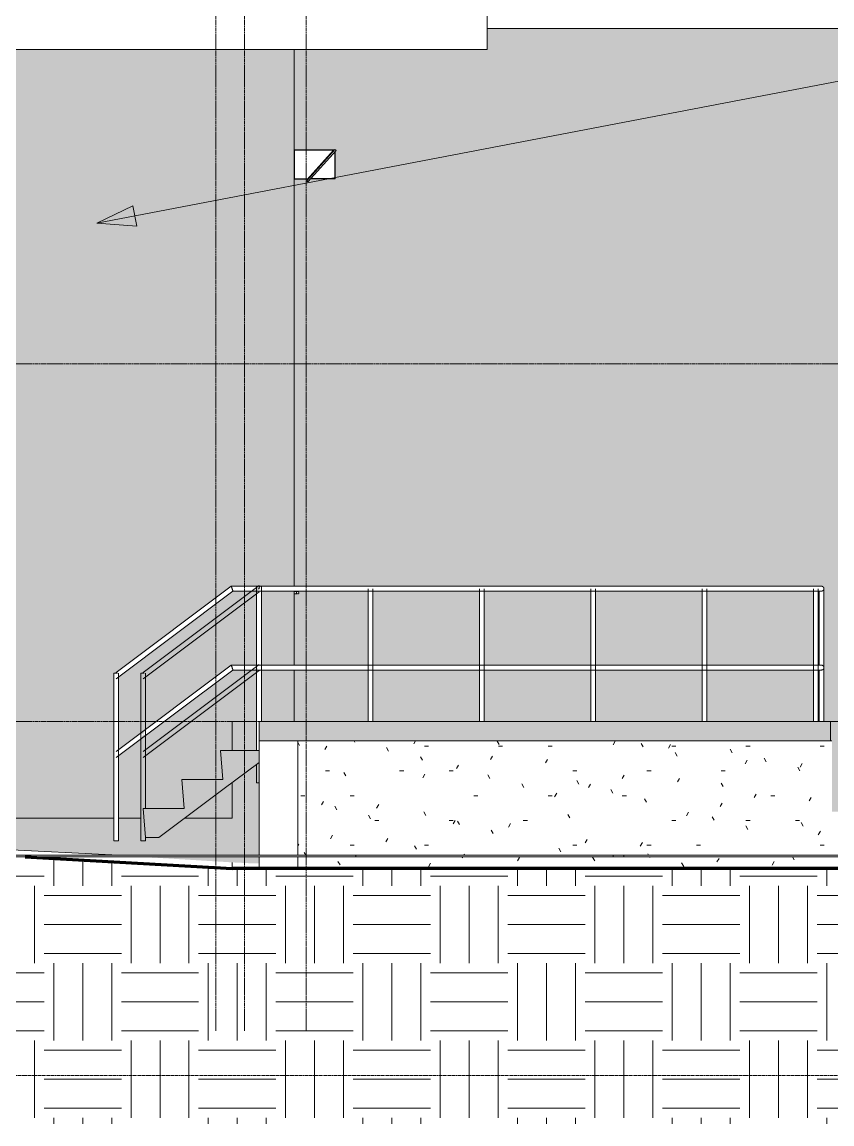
# Model space of a CAD drawing. Header units: inches. Extents: x -4221 to 4009, y -195 to 396.
# Drawn here: x 2724.7 to 2976.2, y -124.9 to 217.1 of the extents above; entities that cross this region are included whole.
import ezdxf

# ---------------------------------------------------------------- set-up
doc = ezdxf.new("R2010")
doc.units = ezdxf.units.IN
doc.header["$MEASUREMENT"] = 0
doc.linetypes.add('Aligning Line 1_8_', pattern=[0.25, 0.125, -0.125])
doc.linetypes.add('Grid Line 1_2_', pattern=[0.875, 0.5, -0.125, 0.125, -0.125])
for name, color, linetype, lineweight in [('A-DOOR', 31, 'Continuous', 13), ('A-FLOR-HRAL', 11, 'Continuous', 9), ('A-FLOR-LEVL', 51, 'Continuous', 9), ('A-ROOF', 132, 'Continuous', 13), ('A-WALL', 113, 'Continuous', 13), ('A-WALL-PATT', 111, 'Continuous', 20), ('C-BLDG-PADS', 91, 'Continuous', 9), ('C-PRKG', 3, 'Continuous', 9), ('C-TOPO', 7, 'Continuous', 9), ('E-LITE-EQPM', 33, 'Continuous', 9), ('G-ANNO-SYMB', 111, 'Aligning Line 1_8_', 9), ('G-ANNO-TEXT', 231, 'Continuous', 9), ('S-FNDN', 32, 'Continuous', 13), ('S-GRID', 1, 'Continuous', 9), ('S-STRS', 31, 'Continuous', 13)]:
    doc.layers.add(name, color=color, linetype=linetype, lineweight=lineweight)
pattern_1 = [(0, (1267.532, 0), (30.72, 7.68), [1.267, -21.773, 1.267, -21.773, -122.88]), (0, (1267.532, 0), (30.72, 7.68), [-46.08, 1.267, -44.813, 1.267, -21.773, -53.76]), (0, (1267.532, 0), (30.72, 7.68), [-115.2, 1.267, -14.093, 1.267, -37.133]), (120, (1279.052, 3.84), (-22.011075, 22.7643), [1.267, -21.773, 1.267, -21.773, -122.88]), (120, (1279.052, 3.84), (-22.011075, 22.7643), [-46.08, 1.267, -44.813, 1.267, -21.773, -53.76]), (120, (1279.052, 3.84), (-22.011075, 22.7643), [-115.2, 1.267, -14.093, 1.267, -37.133]), (240, (1282.892, 19.2), (-8.708925, -30.4443), [1.267, -21.773, 1.267, -21.773, -122.88]), (240, (1282.892, 19.2), (-8.708925, -30.4443), [-46.08, 1.267, -44.813, 1.267, -21.773, -53.76]), (240, (1282.892, 19.2), (-8.708925, -30.4443), [-115.2, 1.267, -14.093, 1.267, -37.133])]
pattern_2 = [(0, (1267.532, 0), (24, 24), [24, -24]), (0, (1267.532, 9), (24, 24), [24, -24]), (0, (1267.532, 18), (24, 24), [24, -24]), (90, (1270.532, 21), (-24, 24), [24, -24]), (90, (1279.532, 21), (-24, 24), [24, -24]), (90, (1288.532, 21), (-24, 24), [24, -24])]

# ---------------------------------------------------------------- blocks, each defined once
blk = doc.blocks.new('Railing - Lapeyre - 1 1_2_ Post-1355937-BUILDING ELEVATION - NORTH')
at = {"layer": 'A-FLOR-HRAL'}
for p, q in [((3209.95, 0), (3209.95, 41.25)), ((3208.45, 40.5), (3208.45, 17.5)), ((3208.45, 16), (3208.45, 0))]:
    blk.add_line(p, q, dxfattribs=at)
blk = doc.blocks.new('Railing - Lapeyre - 1 1_2_ Post-V22-BUILDING ELEVATION - NORTH')
at = {"layer": 'A-FLOR-HRAL'}
for p, q in [((3172.13, 41.25), (3172.13, 0)), ((3173.63, 0), (3173.63, 41.25))]:
    blk.add_line(p, q, dxfattribs=at)
blk = doc.blocks.new('Railing - Lapeyre - 1 1_2_ Post-V23-BUILDING ELEVATION - NORTH')
at = {"layer": 'A-FLOR-HRAL'}
for p, q in [((3033.83, 41.25), (3033.83, -9)), ((3034.2, 41.25), (3034.58, 41.25)), ((3035.33, 0), (3035.33, 41.25))]:
    blk.add_line(p, q, dxfattribs=at)
blk = doc.blocks.new('Railing - Railing-1339868-BUILDING ELEVATION - NORTH')
at = {"layer": 'A-FLOR-HRAL'}
for p, q in [((3209.2, 42), (3034.58, 42)), ((3034.58, 41.25), (3034.58, 41.62)), ((3034.58, 40.5), (3209.2, 40.5)), ((3209.2, 17.5), (3034.58, 17.5)), ((3034.58, 16), (3209.2, 16))]:
    blk.add_line(p, q, dxfattribs=at)
for points, knots in [([(3209.95, 41.25), (3209.95, 41.32), (3209.94, 41.41), (3209.9, 41.54), (3209.85, 41.63), (3209.81, 41.69), (3209.77, 41.74), (3209.72, 41.79), (3209.66, 41.85), (3209.59, 41.89), (3209.54, 41.92), (3209.49, 41.94), (3209.44, 41.96), (3209.4, 41.97), (3209.35, 41.99), (3209.3, 41.99), (3209.25, 42), (3209.22, 42), (3209.2, 42)], [0, 0, 0, 0, 0.0833333, 0.125, 0.1666667, 0.2083333, 0.2291667, 0.25, 0.2916667, 0.3333333, 0.3541667, 0.375, 0.3958333, 0.4166667, 0.4375, 0.4583333, 0.4791667, 0.5, 0.5, 0.5, 0.5]), ([(3209.2, 40.5), (3209.22, 40.5), (3209.25, 40.5), (3209.3, 40.51), (3209.35, 40.51), (3209.4, 40.53), (3209.44, 40.54), (3209.49, 40.56), (3209.54, 40.58), (3209.58, 40.6), (3209.62, 40.63), (3209.67, 40.66), (3209.72, 40.71), (3209.77, 40.76), (3209.81, 40.81), (3209.85, 40.87), (3209.9, 40.96), (3209.94, 41.09), (3209.95, 41.18), (3209.95, 41.25)], [0.5, 0.5, 0.5, 0.5, 0.5208333, 0.5416667, 0.5625, 0.5833333, 0.6041667, 0.625, 0.6458333, 0.6666667, 0.6875, 0.7083333, 0.75, 0.7708333, 0.7916667, 0.8333333, 0.875, 0.9166667, 1, 1, 1, 1]), ([(3209.95, 16.75), (3209.95, 16.82), (3209.94, 16.91), (3209.9, 17.04), (3209.85, 17.13), (3209.81, 17.19), (3209.77, 17.24), (3209.72, 17.29), (3209.66, 17.35), (3209.59, 17.39), (3209.54, 17.42), (3209.49, 17.44), (3209.44, 17.46), (3209.4, 17.47), (3209.35, 17.49), (3209.3, 17.49), (3209.25, 17.5), (3209.22, 17.5), (3209.2, 17.5)], [0, 0, 0, 0, 0.0833333, 0.125, 0.1666667, 0.2083333, 0.2291667, 0.25, 0.2916667, 0.3333333, 0.3541667, 0.375, 0.3958333, 0.4166667, 0.4375, 0.4583333, 0.4791667, 0.5, 0.5, 0.5, 0.5]), ([(3209.2, 16), (3209.22, 16), (3209.25, 16), (3209.3, 16.01), (3209.35, 16.01), (3209.4, 16.03), (3209.44, 16.04), (3209.49, 16.06), (3209.54, 16.08), (3209.58, 16.1), (3209.62, 16.13), (3209.67, 16.16), (3209.72, 16.21), (3209.77, 16.26), (3209.81, 16.31), (3209.85, 16.37), (3209.9, 16.46), (3209.94, 16.59), (3209.95, 16.68), (3209.95, 16.75)], [0.5, 0.5, 0.5, 0.5, 0.5208333, 0.5416667, 0.5625, 0.5833333, 0.6041667, 0.625, 0.6458333, 0.6666667, 0.6875, 0.7083333, 0.75, 0.7708333, 0.7916667, 0.8333333, 0.875, 0.9166667, 1, 1, 1, 1])]:
    blk.add_open_spline(points, degree=3, knots=knots, dxfattribs=at)
for name, p in [('Railing - Lapeyre - 1 1_2_ Post-V23-BUILDING ELEVATION - NORTH', (0, 0)), ('Railing - Lapeyre - 1 1_2_ Post-V22-BUILDING ELEVATION - NORTH', (-103.73, 0)), ('Railing - Lapeyre - 1 1_2_ Post-V22-BUILDING ELEVATION - NORTH', (-69.15, 0)), ('Railing - Lapeyre - 1 1_2_ Post-V22-BUILDING ELEVATION - NORTH', (-34.58, 0)), ('Railing - Lapeyre - 1 1_2_ Post-V22-BUILDING ELEVATION - NORTH', (0, 0)), ('Railing - Lapeyre - 1 1_2_ Post-V22-BUILDING ELEVATION - NORTH', (34.58, 0)), ('Railing - Lapeyre - 1 1_2_ Post-1355937-BUILDING ELEVATION - NORTH', (0, 0))]:
    blk.add_blockref(name, p)
blk = doc.blocks.new('Railing - Lapeyre - 1 1_2_ Post-1355956-BUILDING ELEVATION - NORTH')
at = {"layer": 'A-FLOR-HRAL'}
for p, q in [((3033.83, 42), (3033.83, -9)), ((3033.83, 42), (3034.58, 42)), ((3034.58, 42), (3035.3, 42)), ((3035.33, 41.29), (3035.33, 42)), ((3035.33, 16.79), (3035.33, 41.21)), ((3035.33, 0), (3035.33, 16.71))]:
    blk.add_line(p, q, dxfattribs=at)
blk = doc.blocks.new('Railing - Lapeyre - 1 1_2_ Post-V24-BUILDING ELEVATION - NORTH')
at = {"layer": 'A-FLOR-HRAL'}
for p, q in [((2989.46, 15), (2989.46, -37)), ((2989.46, 15), (2990.21, 15)), ((2990.21, 15), (2990.58, 15)), ((2990.96, -37), (2990.96, 15)), ((2990.21, -37), (2989.46, -37)), ((2990.96, -37), (2990.21, -37))]:
    blk.add_line(p, q, dxfattribs=at)
blk = doc.blocks.new('Railing - Railing-1340472-BUILDING ELEVATION - NORTH')
at = {"layer": 'A-FLOR-HRAL'}
for p, q in [((3025.96, 42), (2990.21, 15.19)), ((3034.58, 42), (3025.96, 42)), ((2990.21, 13.31), (3026.46, 40.5)), ((3026.46, 40.5), (3034.58, 40.5)), ((3025.96, 17.5), (2990.21, -9.31)), ((3034.58, 17.5), (3025.96, 17.5)), ((2990.21, -11.19), (3026.46, 16)), ((3026.46, 16), (3034.58, 16))]:
    blk.add_line(p, q, dxfattribs=at)
at = {"layer": 'A-FLOR-HRAL', "flags": 128}
blk.add_lwpolyline([(2990.21, 15.01), (2990.21, 15.06), (2990.21, 15.16), (2990.21, 15.19)], dxfattribs=at)
at = {"layer": 'A-FLOR-HRAL'}
for points in [[(3026.21, 41.25), (3026.19, 41.32), (3026.14, 41.45), (3026.08, 41.63), (3026.03, 41.79), (3025.99, 41.91), (3025.96, 41.98), (3025.96, 42), (3025.96, 42)], [(3026.21, 16.75), (3026.19, 16.82), (3026.14, 16.95), (3026.08, 17.13), (3026.03, 17.29), (3025.99, 17.41), (3025.96, 17.48), (3025.96, 17.5), (3025.96, 17.5)]]:
    blk.add_open_spline(points, degree=3, dxfattribs=at)
for points in [[(3026.46, 40.5), (3026.46, 40.5), (3026.44, 40.55), (3026.39, 40.71), (3026.33, 40.87), (3026.27, 41.05), (3026.23, 41.18), (3026.21, 41.25)], [(3026.46, 16), (3026.46, 16), (3026.44, 16.05), (3026.39, 16.21), (3026.33, 16.37), (3026.27, 16.55), (3026.23, 16.68), (3026.21, 16.75)]]:
    blk.add_open_spline(points, degree=3, knots=[0.5, 0.5, 0.5, 0.5, 0.6666667, 0.75, 0.8333333, 0.9166667, 1, 1, 1, 1], dxfattribs=at)
for name in ['Railing - Lapeyre - 1 1_2_ Post-1355956-BUILDING ELEVATION - NORTH', 'Railing - Lapeyre - 1 1_2_ Post-V24-BUILDING ELEVATION - NORTH']:
    blk.add_blockref(name, (0, 0))
blk = doc.blocks.new('Door-Passage-Single-Flush - 36_ x 80_-V30-BUILDING ELEVATION - NORTH')
at = {"layer": 'A-DOOR', "lineweight": 9}
for p, q in [((3045.95, 40.39), (3045.45, 40.39)), ((3045.45, 39.61), (3045.95, 39.61))]:
    blk.add_line(p, q, dxfattribs=at)
at = {"layer": 'A-DOOR', "lineweight": 9, "flags": 128}
for points in [[(3045.95, 40.39), (3045.97, 40.39), (3046, 40.39), (3046.02, 40.39), (3046.04, 40.39), (3046.07, 40.39), (3046.09, 40.39), (3046.11, 40.39), (3046.14, 40.39), (3046.16, 40.39), (3046.18, 40.39), (3046.2, 40.39), (3046.22, 40.39), (3046.24, 40.39), (3046.26, 40.39), (3046.28, 40.39), (3046.3, 40.39), (3046.32, 40.39), (3046.34, 40.39), (3046.36, 40.39), (3046.37, 40.39), (3046.39, 40.39), (3046.4, 40.39), (3046.42, 40.39), (3046.43, 40.39)], [(3046.45, 39.61), (3046.44, 39.61), (3046.42, 39.61), (3046.41, 39.61), (3046.39, 39.61), (3046.38, 39.61), (3046.36, 39.61), (3046.34, 39.61), (3046.33, 39.61), (3046.31, 39.61), (3046.29, 39.61), (3046.27, 39.61), (3046.25, 39.61), (3046.23, 39.61), (3046.21, 39.61), (3046.19, 39.61), (3046.16, 39.61), (3046.14, 39.61), (3046.12, 39.61), (3046.1, 39.61), (3046.07, 39.61), (3046.05, 39.61), (3046.03, 39.61), (3046, 39.61), (3045.98, 39.61), (3045.96, 39.61), (3045.95, 39.61)], [(3046.59, 40.39), (3046.6, 40.39), (3046.62, 40.39), (3046.63, 40.38), (3046.65, 40.38), (3046.66, 40.37), (3046.68, 40.37), (3046.69, 40.36)], [(3046.78, 39.69), (3046.77, 39.68), (3046.75, 39.67), (3046.74, 39.66), (3046.73, 39.65), (3046.71, 39.65), (3046.7, 39.64), (3046.68, 39.63)], [(3046.85, 40.24), (3046.86, 40.23), (3046.87, 40.21), (3046.88, 40.2), (3046.89, 40.19), (3046.89, 40.17), (3046.9, 40.16), (3046.91, 40.14)], [(3046.9, 39.85), (3046.9, 39.83), (3046.89, 39.82), (3046.88, 39.8), (3046.87, 39.79), (3046.86, 39.78), (3046.86, 39.76), (3046.85, 39.75)], [(3046.92, 40.1), (3046.92, 40.08), (3046.93, 40.07), (3046.93, 40.05), (3046.93, 40.04), (3046.93, 40.02), (3046.93, 40), (3046.93, 40)], [(3046.93, 40), (3046.93, 39.98), (3046.93, 39.97), (3046.93, 39.95), (3046.93, 39.94), (3046.93, 39.92), (3046.92, 39.91)]]:
    blk.add_lwpolyline(points, dxfattribs=at)
at = {"layer": 'A-DOOR', "lineweight": 9}
for start, end in [(0, 180), (180, 0)]:
    blk.add_arc((3046.54, 40), 0.394, start, end, dxfattribs=at)
blk = doc.blocks.new('Railing - Lapeyre - 1 1_2_ Post-1355958-BUILDING ELEVATION - NORTH')
at = {"layer": 'A-FLOR-HRAL'}
h = blk.add_hatch(color=7, dxfattribs=at)
h.paths.add_polyline_path([(3034.38, -19), (3034.58, -18.98), (3034.56, -12.7), (3033.83, -13.25), (3033.85, -19), (3034.2, -19)], flags=0)
h.paths.add_polyline_path([(3034.58, 41.25), (3034.58, 42), (3033.85, 41.97), (3034.46, 41.37)], flags=0)
blk.add_hatch(color=7, dxfattribs=at).paths.add_polyline_path([(3034.58, 41.65), (3034.77, 41.69), (3035.23, 41.95), (3035.23, 42), (3034.58, 42), (3034.58, 41.78)], flags=0)
for p, q in [((3033.83, 42), (3033.83, -9)), ((3033.83, 42), (3034.58, 42)), ((3034.58, 42), (3035.3, 42)), ((3035.33, 41.29), (3035.33, 42)), ((3035.33, 16.79), (3035.33, 41.21)), ((3035.33, 0), (3035.33, 16.71)), ((3033.83, -13.25), (3033.83, -19)), ((3034.58, -19), (3033.83, -19))]:
    blk.add_line(p, q, dxfattribs=at)
blk = doc.blocks.new('Railing - Lapeyre - 1 1_2_ Post-V31-BUILDING ELEVATION - NORTH')
at = {"layer": 'A-FLOR-HRAL'}
h = blk.add_hatch(color=7, dxfattribs=at)
h.paths.add_polyline_path([(2997.83, -37), (2998.58, -37), (2998.58, -3.97), (2997.83, -5.47), (2997.83, -12.14)], flags=0)
h.paths.add_polyline_path([(2998.58, -3.97), (2998.58, 15), (2997.83, 15), (2997.85, -3.61), (2998.45, -3.91)], flags=0)
h = blk.add_hatch(color=7, dxfattribs=at)
h.paths.add_polyline_path([(2998.58, -37), (2999.33, -37), (2999.3, -35.67), (2998.58, -27), (2998.58, -36)], flags=0)
h.paths.add_polyline_path([(2999.2, -27), (2999.33, -27), (2999.3, -10.61), (2998.58, -10.25), (2998.58, -27), (2999.11, -27)], flags=0)
h.paths.add_polyline_path([(2998.58, -10.25), (2999.33, -8.75), (2999.3, -4.33), (2998.58, -3.97), (2998.58, -8.61)], flags=0)
h.paths.add_polyline_path([(2998.58, 14.25), (2998.58, 14.26), (2998.95, 15), (2998.58, 15)], flags=0)
h.paths.add_polyline_path([(2998.58, -3.97), (2999.33, -2.47), (2999.3, 13.89), (2998.58, 14.25), (2998.58, -1.56)], flags=0)
for p, q in [((2997.83, 15), (2997.83, -37)), ((2997.83, 15), (2998.58, 15)), ((2998.58, 15), (2998.95, 15)), ((2999.33, -27), (2999.33, 15)), ((2998.58, -37), (2997.83, -37)), ((2999.33, -37), (2998.58, -37)), ((2999.33, -37), (2999.33, -36))]:
    blk.add_line(p, q, dxfattribs=at)
blk = doc.blocks.new('Railing - Railing-1379388-BUILDING ELEVATION - NORTH')
at = {"layer": 'A-FLOR-HRAL'}
h = blk.add_hatch(color=7, dxfattribs=at)
h.paths.add_polyline_path([(2998.58, 14.25), (3034.18, 40.95), (3034.15, 41.11), (3032.25, 40.44), (2998.58, 15.16), (2998.58, 15), (2998.95, 15), (2998.77, 14.64)], flags=0)
h.paths.add_polyline_path([(3034.58, 42), (3034.58, 42.19), (3034.38, 42), (3034.5, 42)], flags=0)
for points in [[(2999.33, 13.88), (3033.84, 39.79), (3033.93, 40.07), (3034.05, 40.39), (3034.17, 40.88), (3034.18, 40.95), (2998.58, 14.25), (2999.3, 13.89)], [(2998.58, -10.25), (3034.18, 16.45), (3034.15, 16.61), (3032.25, 15.94), (2999.3, -8.8), (2998.77, -9.86)], [(2999.33, -10.62), (3033.84, 15.29), (3033.93, 15.57), (3034.05, 15.89), (3034.17, 16.38), (3034.18, 16.45), (2998.58, -10.25), (2999.3, -10.61)]]:
    blk.add_hatch(color=7, dxfattribs=at).paths.add_polyline_path(points, flags=0)
for p, q in [((3034.58, 42.19), (2998.58, 15.19)), ((2998.58, 13.31), (3034.58, 40.31)), ((3034.58, 17.69), (2998.58, -9.31)), ((2998.58, -11.19), (3034.58, 15.81))]:
    blk.add_line(p, q, dxfattribs=at)
at = {"layer": 'A-FLOR-HRAL', "flags": 128}
for points in [[(3034.58, 42.19), (3034.58, 42.16), (3034.58, 42.06), (3034.58, 42.01)], [(2998.58, 15.01), (2998.58, 15.06), (2998.58, 15.16), (2998.58, 15.19)]]:
    blk.add_lwpolyline(points, dxfattribs=at)
for name in ['Railing - Lapeyre - 1 1_2_ Post-1355958-BUILDING ELEVATION - NORTH', 'Railing - Lapeyre - 1 1_2_ Post-V31-BUILDING ELEVATION - NORTH']:
    blk.add_blockref(name, (0, 0))
blk = doc.blocks.new('321723 - Pavement Markings - Parking - Angled - _8X18_ 70º-1523153-BUILDING ELEVATION - NORTH')
at = {"layer": 'C-PRKG'}
for p, q in [((2881.54, -41.52), (3064.64, -41.52)), ((3064.64, -42), (2881.54, -42)), ((3064.64, -41.52), (3147.82, -41.52)), ((3064.64, -41.52), (3064.64, -42)), ((3147.82, -42), (3064.64, -42)), ((3144.5, -41.52), (3227.68, -41.52)), ((3144.5, -41.52), (3144.5, -42)), ((3227.68, -42), (3144.5, -42)), ((3147.82, -42), (3147.82, -41.52))]:
    blk.add_line(p, q, dxfattribs=at)
blk = doc.blocks.new('Pathway_Cooper_Streetworks_WKP_Pak_Glass - Pathway_Cooper_Streetworks_WKP_Pak_Glass-V39-BUILDING ELEVATION - NORTH')
at = {"layer": 'E-LITE-EQPM'}
for p, q in [((3057.81, 177.46), (3045.45, 177.46)), ((3045.55, 177.36), (3045.55, 168.44)), ((3057.72, 177.36), (3045.55, 177.36)), ((3045.55, 168.44), (3045.55, 177.36)), ((3045.55, 177.36), (3057.72, 177.36)), ((3058.13, 177.56), (3049.39, 167.85)), ((3057.72, 177.36), (3049.55, 168.29)), ((3049.75, 167.52), (3058.5, 177.24)), ((3057.72, 177.36), (3057.81, 177.46)), ((3057.84, 177.24), (3057.72, 177.36)), ((3058.1, 176.8), (3058.1, 168.54)), ((3058.5, 177.24), (3058.13, 177.56)), ((3058.2, 176.83), (3058.15, 176.85)), ((3058.2, 176.83), (3058.15, 176.85)), ((3058.2, 168.44), (3058.2, 176.83)), ((3058.2, 168.44), (3058.2, 176.83)), ((3045.45, 168.34), (3049.59, 168.34)), ((3045.55, 168.44), (3049.68, 168.44)), ((3049.68, 168.44), (3045.55, 168.44)), ((3049.39, 167.85), (3049.75, 167.52)), ((3049.55, 168.29), (3049.68, 168.17)), ((3050.57, 168.44), (3058.2, 168.44)), ((3050.57, 168.44), (3058.2, 168.44)), ((3058.1, 168.54), (3050.66, 168.54))]:
    blk.add_line(p, q, dxfattribs=at)

msp = doc.modelspace()

# ---------------------------------------------------------------- hatches: boundary and pattern name
at = {"layer": 'A-WALL-PATT', "lineweight": 9}
h = msp.add_hatch(dxfattribs=at)
h.set_pattern_fill('FP_26', color=256, style=0, pattern_type=2)
h.set_pattern_definition([(90, (3347.119, 0), (-16, 1e-15), [16, 0, 0, 0]), (90, (3341.119, 0), (-16, 1e-15), [16, 0, 0, 0]), (90, (3342.119, 0), (-16, 1e-15), [2.143, -13.857]), (90, (3336.119, 0), (-16, 1e-15), [16, 0, 0, 0]), (90, (3342.119, 3.214), (-16, 1e-15), [2.143, -13.857]), (90, (3342.119, 6.429), (-16, 1e-15), [2.143, -13.857]), (90, (3342.119, 9.643), (-16, 1e-15), [2.143, -13.857]), (90, (3342.119, 12.857), (-16, 1e-15), [2.143, -13.857]), (90, (3346.119, 0), (-16, 1e-15), [2.143, -13.857]), (90, (3346.119, 3.214), (-16, 1e-15), [2.143, -13.857]), (90, (3346.119, 6.429), (-16, 1e-15), [2.143, -13.857]), (90, (3346.119, 9.643), (-16, 1e-15), [2.143, -13.857]), (90, (3346.119, 12.857), (-16, 1e-15), [2.143, -13.857])])
h.paths.add_polyline_path([(3330.68, -28), (3330.68, 215.13), (2869.18, 215.13), (2869.18, 208.64), (2809.18, 208.64), (2809.18, 177.46), (2821.54, 177.46), (2821.45, 177.36), (2821.57, 177.24), (2821.86, 177.56), (2822.22, 177.24), (2821.89, 176.85), (2821.93, 176.83), (2821.89, 168.44), (2814.3, 168.44), (2813.48, 167.52), (2813.11, 167.85), (2813.4, 168.17), (2813.28, 168.29), (2813.28, 168.34), (2809.18, 168.34), (2809.18, 42), (2973.13, 41.97), (2973.39, 41.84), (2973.46, 41.78), (2973.58, 41.63), (2973.66, 41.44), (2973.68, 41.06), (2973.68, 0), (2975.68, 0), (2975.68, -6), (2976.18, -6.01), (2976.18, -28), (3219.01, -28)], flags=0)
h.paths.add_polyline_path([(2833.63, 0), (2866.71, 0), (2866.71, 16), (2833.63, 16)], flags=0)
h.paths.add_polyline_path([(2821.83, 0), (2832.13, 0), (2832.13, 16), (2809.18, 16), (2809.18, 0)], flags=0)
h.paths.add_polyline_path([(2970.43, 0), (2970.43, 16), (2937.36, 16), (2937.36, 0), (2968.16, 0)], flags=0)
h.paths.add_polyline_path([(2868.21, 0), (2901.28, 0), (2901.28, 16), (2868.21, 16)], flags=0)
h.paths.add_polyline_path([(2972.18, 0), (2972.18, 16), (2971.93, 16), (2971.93, 0)], flags=0)
h.paths.add_polyline_path([(2902.78, 0), (2935.86, 0), (2935.86, 16), (2902.78, 16)], flags=0)
h.paths.add_polyline_path([(2905.45, 17.5), (2935.86, 17.5), (2935.86, 40.5), (2902.78, 40.5), (2902.78, 17.5)], flags=0)
h.paths.add_polyline_path([(2895, 17.5), (2901.28, 17.5), (2901.28, 40.5), (2868.21, 40.5), (2868.21, 17.5), (2884.55, 17.5)], flags=0)
h.paths.add_polyline_path([(2972.18, 17.5), (2972.18, 40.5), (2971.93, 40.5), (2971.93, 17.5)], flags=0)
h.paths.add_polyline_path([(2809.18, 17.5), (2832.13, 17.5), (2832.13, 40.5), (2809.18, 40.5), (2809.18, 40.39), (2810.41, 40.35), (2810.55, 40.28), (2810.65, 40.1), (2810.65, 39.9), (2810.47, 39.68), (2810.27, 39.61), (2809.77, 39.64), (2809.68, 39.61), (2809.18, 39.61), (2809.18, 17.88)], flags=0)
h.paths.add_polyline_path([(2970.43, 17.5), (2970.43, 40.5), (2937.36, 40.5), (2937.36, 17.5), (2968.16, 17.5)], flags=0)
h.paths.add_polyline_path([(2833.63, 17.5), (2866.71, 17.5), (2866.71, 40.5), (2833.63, 40.5), (2833.63, 30.15)], flags=0)
h.paths.add_polyline_path([(2809.85, 39.68), (2809.82, 39.72), (2809.85, 39.68)], flags=0)
h = msp.add_hatch(dxfattribs=at)
h.set_pattern_fill('FP_24', color=256, style=0, pattern_type=2)
h.set_pattern_definition([(90, (2814.744, 0), (-16, 1e-15), [16, 0, 0, 0]), (90, (2808.744, 0), (-16, 1e-15), [16, 0, 0, 0]), (90, (2809.744, 0), (-16, 1e-15), [2.143, -13.857]), (90, (2803.744, 0), (-16, 1e-15), [16, 0, 0, 0]), (90, (2809.744, 3.214), (-16, 1e-15), [2.143, -13.857]), (90, (2809.744, 6.429), (-16, 1e-15), [2.143, -13.857]), (90, (2809.744, 9.643), (-16, 1e-15), [2.143, -13.857]), (90, (2809.744, 12.857), (-16, 1e-15), [2.143, -13.857]), (90, (2813.744, 0), (-16, 1e-15), [2.143, -13.857]), (90, (2813.744, 3.214), (-16, 1e-15), [2.143, -13.857]), (90, (2813.744, 6.429), (-16, 1e-15), [2.143, -13.857]), (90, (2813.744, 9.643), (-16, 1e-15), [2.143, -13.857]), (90, (2813.744, 12.857), (-16, 1e-15), [2.143, -13.857])])
h.paths.add_polyline_path([(1349.18, 0), (1553.47, 0), (1399.19, 90), (1349.18, 90), (1349.18, 44.25)], flags=0)
h.paths.add_polyline_path([(1561.65, 0), (1607.37, 0), (1607.37, 84), (1647.37, 84), (1647.37, 0), (2753.18, 0), (2753.21, 15), (2753.93, 15), (2753.93, 15.19), (2789.76, 42), (2798.11, 42.04), (2798.31, 42.16), (2798.31, 42), (2809.18, 42), (2809.18, 208.64), (1349.18, 208.64), (1349.21, 139.44), (1349.28, 139.63), (1349.4, 139.78), (1349.56, 139.9), (1349.74, 139.97), (1350.17, 140), (1404.9, 140), (1405.08, 140.08), (1405.27, 140.1), (1405.62, 140.01), (1405.82, 139.9), (1561.65, 48.97), (1561.65, 1.96)], flags=0)
h.paths.add_polyline_path([(2789.93, 0), (2797.56, 0), (2797.56, 15.25), (2777.22, 0), (2780.02, 0)], flags=0)
h.paths.add_polyline_path([(2809.18, 0), (2809.18, 16), (2799.06, 16), (2799.06, 0), (2800.93, 0)], flags=0)
h.paths.add_polyline_path([(2754.68, 0), (2761.56, 0), (2761.58, 15), (2762.31, 15), (2762.31, 15.19), (2796.06, 40.5), (2790.15, 40.47), (2754.68, 13.88), (2754.68, 1.96)], flags=0)
h.paths.add_polyline_path([(2774.72, 0), (2796.06, 16), (2790.15, 15.97), (2768.85, 0), (2769.57, 0)], flags=0)
h.paths.add_polyline_path([(2763.06, 0), (2766.35, 0), (2789.76, 17.5), (2797.56, 17.5), (2797.56, 39.75), (2763.06, 13.88), (2763.06, 1.96)], flags=0)
h.paths.add_polyline_path([(1560.65, 9.71), (1560.65, 12.43), (1550.15, 18.55), (1550.15, 15.83), (1560.65, 9.71)], flags=0)
h.paths.add_polyline_path([(1560.65, 13.58), (1560.65, 17.43), (1550.15, 23.55), (1550.15, 19.71), (1560.65, 13.58)], flags=0)
h.paths.add_polyline_path([(1549.15, 16.41), (1549.15, 19.13), (1514.15, 39.55), (1514.15, 36.83), (1549.15, 16.41)], flags=0)
h.paths.add_polyline_path([(2799.06, 17.5), (2809.18, 17.5), (2809.18, 40.5), (2799.06, 40.5), (2799.06, 17.56)], flags=0)
h.paths.add_polyline_path([(1560.65, 18.58), (1560.65, 22.43), (1550.14, 28.55), (1550.15, 24.71), (1560.65, 18.58)], flags=0)
h.paths.add_polyline_path([(1549.15, 20.29), (1549.15, 24.13), (1514.15, 44.55), (1514.15, 40.71), (1549.15, 20.29)], flags=0)
h.paths.add_polyline_path([(1560.65, 23.58), (1560.65, 27.43), (1550.14, 33.55), (1550.15, 29.71), (1560.65, 23.58)], flags=0)
h.paths.add_polyline_path([(1549.15, 25.29), (1549.15, 29.13), (1514.14, 49.55), (1514.15, 45.71), (1549.15, 25.29)], flags=0)
h.paths.add_polyline_path([(1560.66, 28.58), (1560.65, 32.43), (1550.14, 38.56), (1550.15, 34.71), (1560.65, 28.58)], flags=0)
h.paths.add_polyline_path([(1549.15, 30.29), (1549.15, 34.13), (1514.14, 54.55), (1514.15, 50.71), (1549.15, 30.29)], flags=0)
h.paths.add_polyline_path([(1560.66, 33.58), (1560.65, 37.43), (1550.14, 43.56), (1550.15, 39.71), (1560.65, 33.58)], flags=0)
h.paths.add_polyline_path([(1549.16, 35.29), (1549.15, 39.13), (1514.14, 59.56), (1514.15, 55.71), (1549.15, 35.29)], flags=0)
h.paths.add_polyline_path([(1513.15, 37.41), (1513.15, 40.13), (1502.15, 46.55), (1502.15, 43.83), (1513.15, 37.41)], flags=0)
h.paths.add_polyline_path([(1560.66, 38.58), (1560.62, 41.86), (1550.14, 47.98), (1550.15, 44.71), (1560.65, 38.58)], flags=0)
h.paths.add_polyline_path([(1549.16, 40.29), (1549.15, 44.13), (1514.14, 64.56), (1514.15, 60.71), (1549.15, 40.29)], flags=0)
h.paths.add_polyline_path([(1513.15, 41.29), (1513.15, 45.13), (1502.15, 51.55), (1502.15, 47.71), (1513.15, 41.29)], flags=0)
h.paths.add_polyline_path([(1560.66, 43.58), (1560.65, 47.85), (1550.14, 53.98), (1550.15, 49.71), (1560.65, 43.58)], flags=0)
h.paths.add_polyline_path([(1501.15, 44.41), (1501.15, 47.13), (1466.15, 67.55), (1466.15, 64.83), (1501.15, 44.41)], flags=0)
h.paths.add_polyline_path([(1549.16, 45.29), (1549.15, 48.56), (1514.14, 68.98), (1514.15, 65.71), (1549.15, 45.29)], flags=0)
h.paths.add_polyline_path([(1513.15, 46.29), (1513.15, 50.13), (1502.14, 56.55), (1502.15, 52.71), (1513.15, 46.29)], flags=0)
h.paths.add_polyline_path([(1501.15, 48.29), (1501.15, 52.13), (1466.15, 72.55), (1466.15, 68.71), (1501.15, 48.29)], flags=0)
h.paths.add_polyline_path([(1549.16, 50.29), (1549.15, 54.56), (1514.14, 74.98), (1514.15, 70.71), (1549.15, 50.29)], flags=0)
h.paths.add_polyline_path([(1513.15, 51.29), (1513.15, 55.13), (1502.14, 61.55), (1502.15, 57.71), (1513.15, 51.29)], flags=0)
h.paths.add_polyline_path([(1501.15, 53.29), (1501.15, 57.13), (1466.14, 77.55), (1466.15, 73.71), (1501.15, 53.29)], flags=0)
h.paths.add_polyline_path([(1513.16, 56.29), (1513.15, 60.13), (1502.14, 66.56), (1502.15, 62.71), (1513.15, 56.29)], flags=0)
h.paths.add_polyline_path([(1501.15, 58.29), (1501.15, 62.13), (1466.14, 82.55), (1466.15, 78.71), (1501.15, 58.29)], flags=0)
h.paths.add_polyline_path([(1513.16, 61.29), (1513.15, 65.13), (1502.14, 71.56), (1502.15, 67.71), (1513.15, 61.29)], flags=0)
h.paths.add_polyline_path([(1501.16, 63.29), (1501.15, 67.13), (1466.14, 87.56), (1466.15, 83.71), (1501.15, 63.29)], flags=0)
h.paths.add_polyline_path([(1465.15, 65.41), (1465.15, 68.13), (1454.15, 74.55), (1454.15, 71.83), (1465.15, 65.41)], flags=0)
h.paths.add_polyline_path([(1513.16, 66.29), (1513.15, 69.56), (1502.14, 75.97), (1502.15, 72.71), (1513.15, 66.29)], flags=0)
h.paths.add_polyline_path([(1501.16, 68.29), (1501.15, 72.13), (1466.14, 92.56), (1466.15, 88.71), (1501.15, 68.29)], flags=0)
h.paths.add_polyline_path([(1465.15, 69.29), (1465.15, 73.13), (1454.15, 79.55), (1454.15, 75.71), (1465.15, 69.29)], flags=0)
h.paths.add_polyline_path([(1513.16, 71.29), (1513.15, 75.56), (1502.14, 81.98), (1502.15, 77.71), (1513.15, 71.29)], flags=0)
h.paths.add_polyline_path([(1453.15, 72.41), (1453.15, 75.13), (1418.15, 95.55), (1418.15, 92.83), (1453.15, 72.41)], flags=0)
h.paths.add_polyline_path([(1501.16, 73.29), (1501.15, 76.56), (1466.14, 96.98), (1466.15, 93.71), (1501.15, 73.29)], flags=0)
h.paths.add_polyline_path([(1465.15, 74.29), (1465.15, 78.13), (1454.14, 84.55), (1454.15, 80.71), (1465.15, 74.29)], flags=0)
h.paths.add_polyline_path([(1453.15, 76.29), (1453.15, 80.13), (1418.15, 100.55), (1418.15, 96.71), (1453.15, 76.29)], flags=0)
h.paths.add_polyline_path([(1501.16, 78.29), (1501.15, 82.56), (1466.14, 102.98), (1466.15, 98.71), (1501.15, 78.29)], flags=0)
h.paths.add_polyline_path([(1465.15, 79.29), (1465.15, 83.13), (1454.14, 89.55), (1454.15, 85.71), (1465.15, 79.29)], flags=0)
h.paths.add_polyline_path([(1453.15, 81.29), (1453.15, 85.13), (1418.14, 105.55), (1418.15, 101.71), (1453.15, 81.29)], flags=0)
h.paths.add_polyline_path([(1465.16, 84.29), (1465.15, 88.13), (1454.14, 94.56), (1454.15, 90.71), (1465.15, 84.29)], flags=0)
h.paths.add_polyline_path([(1453.15, 86.29), (1453.15, 90.13), (1418.14, 110.55), (1418.15, 106.71), (1453.15, 86.29)], flags=0)
h.paths.add_polyline_path([(1465.16, 89.29), (1465.15, 93.13), (1454.14, 99.56), (1454.15, 95.71), (1465.15, 89.29)], flags=0)
h.paths.add_polyline_path([(1453.16, 91.29), (1453.15, 95.13), (1418.14, 115.56), (1418.15, 111.71), (1453.15, 91.29)], flags=0)
h.paths.add_polyline_path([(1417.15, 93.41), (1417.15, 96.13), (1407.65, 101.68), (1407.65, 98.96), (1417.15, 93.41)], flags=0)
h.paths.add_polyline_path([(1465.16, 94.29), (1465.15, 97.56), (1454.14, 103.98), (1454.15, 100.71), (1465.15, 94.29)], flags=0)
h.paths.add_polyline_path([(1453.16, 96.29), (1453.15, 100.13), (1418.14, 120.56), (1418.15, 116.71), (1453.15, 96.29)], flags=0)
h.paths.add_polyline_path([(1417.15, 97.29), (1417.15, 101.13), (1406.15, 107.55), (1406.15, 103.71), (1417.15, 97.29)], flags=0)
h.paths.add_polyline_path([(1465.16, 99.29), (1465.15, 103.56), (1454.14, 109.98), (1454.15, 105.71), (1465.15, 99.29)], flags=0)
h.paths.add_polyline_path([(1453.16, 101.29), (1453.15, 104.56), (1418.14, 124.98), (1418.15, 121.71), (1453.15, 101.29)], flags=0)
h.paths.add_polyline_path([(1358.54, 102), (1397.43, 102), (1397.43, 103), (1357.15, 103), (1357.15, 102)], flags=0)
h.paths.add_polyline_path([(1398.43, 102), (1404.15, 102), (1404.15, 103), (1398.43, 103)], flags=0)
h.paths.add_polyline_path([(1349.43, 102), (1349.43, 138.5), (1349.74, 138.53), (1349.5, 138.65), (1349.4, 138.72), (1349.28, 138.88), (1349.21, 139.06), (1349.18, 139.06), (1349.18, 102)], flags=0)
h.paths.add_polyline_path([(1350.43, 102), (1356.15, 102), (1356.15, 103), (1350.43, 103)], flags=0)
h.paths.add_polyline_path([(1406.15, 102), (1407.09, 102), (1406.15, 102.55)], flags=0)
h.paths.add_polyline_path([(1417.15, 102.29), (1417.15, 106.13), (1406.15, 112.55), (1406.15, 108.71), (1417.15, 102.29)], flags=0)
h.paths.add_polyline_path([(1389.9, 104), (1397.43, 104), (1397.43, 108), (1357.15, 108), (1357.15, 104), (1384.67, 104)], flags=0)
h.paths.add_polyline_path([(1398.43, 104), (1404.15, 104), (1404.15, 108), (1398.43, 108), (1398.43, 104.16)], flags=0)
h.paths.add_polyline_path([(1353.32, 104), (1356.15, 104), (1356.15, 108), (1350.43, 108), (1350.43, 104)], flags=0)
h.paths.add_polyline_path([(1453.16, 106.29), (1453.15, 110.56), (1418.14, 130.98), (1418.15, 126.71), (1453.15, 106.29)], flags=0)
h.paths.add_polyline_path([(1417.15, 107.29), (1417.15, 111.13), (1406.15, 117.55), (1406.15, 113.71), (1417.15, 107.29)], flags=0)
h.paths.add_polyline_path([(1400.35, 109), (1404.15, 109), (1404.15, 113), (1398.43, 113), (1398.43, 109)], flags=0)
h.paths.add_polyline_path([(1379.45, 109), (1397.43, 109), (1397.43, 113), (1357.15, 113), (1357.15, 109), (1374.22, 109)], flags=0)
h.paths.add_polyline_path([(1350.43, 109), (1356.15, 109), (1356.15, 113), (1350.43, 113), (1350.43, 111.21)], flags=0)
h.paths.add_polyline_path([(1417.16, 112.29), (1417.15, 116.13), (1406.15, 122.55), (1406.15, 118.71), (1417.15, 112.29)], flags=0)
h.paths.add_polyline_path([(1397.43, 114), (1397.43, 118), (1357.15, 118), (1357.15, 114), (1395.13, 114)], flags=0)
h.paths.add_polyline_path([(1356.15, 114), (1356.15, 118), (1350.43, 118), (1350.43, 114), (1353.32, 114)], flags=0)
h.paths.add_polyline_path([(1398.43, 114), (1404.15, 114), (1404.15, 118), (1398.43, 118), (1398.43, 114.73)], flags=0)
h.paths.add_polyline_path([(1417.16, 117.29), (1417.15, 121.13), (1406.15, 127.55), (1406.15, 123.71), (1417.15, 117.29)], flags=0)
h.paths.add_polyline_path([(1358.54, 119), (1397.43, 119), (1397.43, 123), (1357.15, 123), (1357.15, 119)], flags=0)
h.paths.add_polyline_path([(1350.43, 119), (1356.15, 119), (1356.15, 123), (1350.43, 123), (1350.43, 121.78)], flags=0)
h.paths.add_polyline_path([(1404.15, 119), (1404.15, 123), (1398.43, 123), (1398.43, 119), (1400.35, 119)], flags=0)
h.paths.add_polyline_path([(1417.16, 122.29), (1417.15, 125.56), (1406.15, 131.97), (1406.15, 128.71), (1417.15, 122.29)], flags=0)
h.paths.add_polyline_path([(1369, 124), (1397.43, 124), (1397.43, 128), (1357.15, 128), (1357.15, 124), (1363.77, 124)], flags=0)
h.paths.add_polyline_path([(1350.43, 124), (1356.15, 124), (1356.15, 128), (1350.43, 128), (1350.43, 125.31)], flags=0)
h.paths.add_polyline_path([(1398.43, 124), (1404.15, 124), (1404.15, 128), (1398.43, 128), (1398.43, 125.31)], flags=0)
h.paths.add_polyline_path([(1417.16, 127.29), (1417.15, 131.56), (1406.15, 137.97), (1406.15, 133.71), (1417.15, 127.29)], flags=0)
h.paths.add_polyline_path([(1389.9, 129), (1397.43, 129), (1397.43, 132.5), (1357.15, 132.5), (1357.15, 129), (1384.67, 129)], flags=0)
h.paths.add_polyline_path([(1398.43, 129), (1404.15, 129), (1404.15, 132.5), (1398.43, 132.5), (1398.43, 132.35)], flags=0)
h.paths.add_polyline_path([(1350.43, 129), (1356.15, 129), (1356.15, 132.5), (1352.74, 132.53), (1352.56, 132.6), (1352.4, 132.72), (1352.18, 133), (1350.43, 133), (1350.43, 132.35)], flags=0)
h.paths.add_polyline_path([(1353.06, 134), (1356.15, 134), (1356.15, 138.5), (1350.43, 138.5), (1350.43, 134), (1352.93, 134)], flags=0)
h.paths.add_polyline_path([(1369, 134), (1397.43, 134), (1397.43, 138.5), (1357.15, 138.5), (1357.15, 134), (1363.77, 134)], flags=0)
h.paths.add_polyline_path([(1402.97, 134), (1404.15, 134), (1404.15, 138.5), (1398.43, 138.5), (1398.43, 134), (1401.65, 134)], flags=0)
h.paths.add_polyline_path([(2548.31, 167.52), (2532.56, 167.52), (2532.56, 177.56), (2549.31, 177.56), (2549.31, 167.52), (2548.71, 167.52)], flags=0)
h.paths.add_polyline_path([(1989.06, 167.52), (1988.06, 167.52), (1988.06, 177.56), (2004.81, 177.56), (2004.81, 167.52), (2003.81, 167.52)], flags=0)
h = msp.add_hatch(dxfattribs=at)
h.set_pattern_fill('FP_20', style=0, pattern_type=2)
h.set_pattern_definition(pattern_1)
h.paths.add_polyline_path([(2795.31, -43.97), (2798.31, -43.97), (2798.31, -42), (2761.89, -42), (2789.93, -43.71), (2795.31, -43.97)], flags=0)
h.paths.add_polyline_path([(2789.93, -41.52), (2798.31, -41.52), (2798.31, -19), (2797.56, -19), (2797.56, -13.25), (2789.93, -19), (2789.93, -30), (2775.22, -30), (2767.22, -36), (2763.06, -36), (2763.03, -37), (2761.56, -37), (2761.56, -30), (2754.68, -30), (2754.66, -37), (2753.18, -37), (2753.18, -30), (2494.2, -30), (2553.86, -31.84), (2562.13, -32.37), (2577.63, -33.6), (2595.65, -33.62), (2754.78, -41.52), (2787.93, -41.52)], flags=0)
h.paths.add_polyline_path([(1816.53, -33.6), (1816.53, -33.6), (1868.59, -32.89)], flags=0)
h.paths.add_polyline_path([(2412.38, -33.2), (2412.38, -33.2), (2403.08, -33.29)], flags=0)
h.paths.add_polyline_path([(1720.08, -33), (1722.61, -32.87), (1724.08, -32.48), (1734.98, -32.33), (1921.71, -30), (1720.08, -30), (1720.08, -32.89)], flags=0)
h.paths.add_polyline_path([(2797.56, -9), (2797.56, 0), (2789.93, 0), (2789.93, -9), (2795.7, -9)], flags=0)
h = msp.add_hatch(dxfattribs=at)
h.set_pattern_fill('FP_25', color=256, style=0, pattern_type=2)
h.set_pattern_definition([(90, (2798.744, 0), (-16, 1e-15), [16, 0, 0, 0]), (90, (2792.744, 0), (-16, 1e-15), [16, 0, 0, 0]), (90, (2793.744, 0), (-16, 1e-15), [2.143, -13.857]), (90, (2787.744, 0), (-16, 1e-15), [16, 0, 0, 0]), (90, (2793.744, 3.214), (-16, 1e-15), [2.143, -13.857]), (90, (2793.744, 6.429), (-16, 1e-15), [2.143, -13.857]), (90, (2793.744, 9.643), (-16, 1e-15), [2.143, -13.857]), (90, (2793.744, 12.857), (-16, 1e-15), [2.143, -13.857]), (90, (2797.744, 0), (-16, 1e-15), [2.143, -13.857]), (90, (2797.744, 3.214), (-16, 1e-15), [2.143, -13.857]), (90, (2797.744, 6.429), (-16, 1e-15), [2.143, -13.857]), (90, (2797.744, 9.643), (-16, 1e-15), [2.143, -13.857]), (90, (2797.744, 12.857), (-16, 1e-15), [2.143, -13.857])])
h.paths.add_polyline_path([(2775.22, -30), (2789.93, -30), (2789.93, -18.97), (2775.72, -29.63)], flags=0)
h.paths.add_polyline_path([(2761.56, -30), (2761.56, -5.47), (2754.68, -10.62), (2754.68, -30), (2759.12, -30)], flags=0)
h.paths.add_polyline_path([(2753.18, -30), (2753.18, 0), (1720.08, 0), (1720.08, -6), (1720.08, -6.01), (1720.08, -30), (1926.37, -30), (2293, -25.42), (2301.86, -25.68), (2304.76, -25.79), (2337.12, -26.59), (2350.75, -26.52), (2361.02, -26.28), (2363.3, -26.32), (2365.76, -26.41), (2374.02, -26.37), (2383.61, -26.73), (2489.73, -30), (2717.31, -30)], flags=0)
h.paths.add_polyline_path([(2100.06, -30), (2100.07, -30), (2190.63, -28.87)], flags=0)
h.paths.add_polyline_path([(2763.06, -27), (2775.06, -27), (2774.31, -18), (2787.06, -18), (2786.31, -9), (2789.93, -9), (2789.93, 0), (2777.22, 0), (2763.06, -10.62), (2763.06, -12.14)], flags=0)
h.paths.add_polyline_path([(2500.85, -12), (1833.43, -12), (1833.43, -11.52), (2720.85, -11.52), (2720.85, -12), (2505.47, -12)], flags=0)
h.paths.add_polyline_path([(2754.68, -8.75), (2761.56, -3.6), (2761.56, 0), (2754.68, 0), (2754.68, -5.09)], flags=0)
h.paths.add_polyline_path([(2763.06, -8.75), (2774.72, 0), (2768.85, 0), (2763.06, -4.35), (2763.06, -8.61)], flags=0)
h.paths.add_polyline_path([(2763.06, -2.47), (2766.35, 0), (2763.06, 0), (2763.06, -1.56)], flags=0)
h = msp.add_hatch(dxfattribs=at)
h.set_pattern_fill('FP_20', style=0, pattern_type=2)
h.set_pattern_definition(pattern_1)
h.paths.add_polyline_path([(2828.37, -45.6), (2966.18, -45.6), (2966.18, -42), (2810.31, -42), (2810.31, -45.6)], flags=0)
h.paths.add_polyline_path([(2943.7, -41.52), (2966.18, -41.52), (2966.18, -6), (2810.31, -6), (2810.31, -41.52), (2911.55, -41.52)], flags=0)
h = msp.add_hatch(dxfattribs=at)
h.set_pattern_fill('FP_20', style=0, pattern_type=2)
h.set_pattern_definition(pattern_1)
h.paths.add_polyline_path([(2968.16, -45.6), (2976.18, -45.6), (2976.18, -42), (2966.18, -42), (2966.18, -45.6)], flags=0)
h.paths.add_polyline_path([(2976.18, -41.52), (2976.18, -6), (2966.18, -6), (2966.18, -41.52), (2968.16, -41.52)], flags=0)
at = {"layer": 'C-BLDG-PADS'}
msp.add_hatch(color=255, dxfattribs=at).paths.add_polyline_path([(2884.55, -6), (2975.68, -6), (2975.68, 0), (2798.31, 0), (2798.31, -6), (2842.74, -6)], flags=0)
at = {"layer": 'C-TOPO'}
h = msp.add_hatch(dxfattribs=at)
h.set_pattern_fill('FP_27', color=256, style=0, pattern_type=2)
h.set_pattern_definition(pattern_2)
h.paths.add_polyline_path([(2320.01, -124.91), (2789.93, -124.91), (2789.93, -45.6), (2725.12, -42), (2645.27, -42), (2645.27, -41.52), (2717.11, -41.52), (2615.21, -35.82), (2595.65, -35.09), (2466.86, -33.6), (2461.91, -33.6), (2453.44, -33.29), (2412.38, -33.2), (2370.19, -33.6), (2342.52, -33.6), (2318.34, -33.02), (2280.64, -31.14), (2190.63, -28.87), (1868.59, -32.89), (1816.53, -33.6), (1729.23, -33.6), (1720.28, -33.46), (1720.28, -124.91), (2319.95, -124.91)], flags=0)
h = msp.add_hatch(dxfattribs=at)
h.set_pattern_fill('FP_27', color=256, style=0, pattern_type=2)
h.set_pattern_definition(pattern_2)
h.paths.add_polyline_path([(2789.93, -124.91), (3887.94, -124.91), (3887.94, -45.6), (3493.44, -45.6), (3176.9, -44.54), (3071.01, -44.39), (3032.12, -45.6), (2789.93, -45.6), (2789.93, -68.52)], flags=0)
at = {"layer": 'G-ANNO-TEXT'}
msp.add_hatch(color=256, dxfattribs=at).paths.add_polyline_path([(2747.92, 154.72), (2760.31, 153.82), (2759.1, 160.13)], flags=0)
at = {"layer": 'S-STRS'}
for points in [[(2787.06, -21.12), (2798.31, -12.69), (2798.31, -9), (2786.31, -9), (2787.06, -18)], [(2775.06, -30.13), (2787.06, -21.12), (2787.06, -18), (2774.31, -18), (2775.06, -27)], [(2763.06, -36), (2767.22, -36), (2775.06, -30.13), (2775.06, -27), (2762.31, -27)]]:
    msp.add_hatch(color=255, dxfattribs=at).paths.add_polyline_path(points, flags=0)

# ---------------------------------------------------------------- linework, layer by layer
at = {"layer": 'A-FLOR-LEVL', "linetype": 'Grid Line 1_2_'}
for p, q in [((1115.51, 111), (3984.61, 111)), ((1115.51, 0), (3984.61, 0))]:
    msp.add_line(p, q, dxfattribs=at)
at = {"layer": 'A-ROOF'}
for p, q in [((2869.18, 225.64), (2869.18, 208.64)), ((2869.18, 215.13), (3341.56, 215.13)), ((2869.18, 208.64), (2809.18, 208.64))]:
    msp.add_line(p, q, dxfattribs=at)
at = {"layer": 'A-WALL'}
for p, q in [((2809.18, 208.64), (1349.18, 208.64)), ((2809.18, 42), (2809.18, 208.64)), ((2809.18, 17.5), (2809.18, 40.5)), ((2809.18, 0), (2809.18, 16)), ((2789.93, 0), (2797.56, 0)), ((2789.93, -9), (2789.93, 0)), ((2789.93, -30), (2789.93, -18.97)), ((2489.73, -30), (2753.18, -30)), ((2754.68, -30), (2761.56, -30)), ((2775.22, -30), (2789.93, -30))]:
    msp.add_line(p, q, dxfattribs=at)
at = {"layer": 'C-BLDG-PADS'}
for p, q in [((2798.31, 0), (2975.68, 0)), ((2798.31, 0), (2798.31, -6)), ((2975.68, 0), (2975.68, -6)), ((2810.31, -6), (2798.31, -6))]:
    msp.add_line(p, q, dxfattribs=at)
at = {"layer": 'C-TOPO'}
for p, q in [((2810.31, -6.01), (2798.31, -6.01)), ((2798.31, -6.01), (2798.31, -9)), ((2798.31, -6.01), (2810.31, -6.01)), ((2798.31, -6.01), (2798.31, -9)), ((2798.31, -6.01), (2810.31, -6.01)), ((2798.31, -12.69), (2798.31, -41.52)), ((2798.31, -12.69), (2798.31, -41.52)), ((2595.23, -33.6), (2754.68, -41.52)), ((2725.65, -42), (2789.93, -45.6)), ((2789.93, -45.6), (2731.54, -42)), ((2789.93, -44.39), (2789.93, -43.71)), ((2789.93, -44.39), (2789.93, -43.71)), ((2789.93, -45.6), (2789.93, -44.39)), ((2789.93, -45.6), (2789.93, -44.39)), ((2798.31, -42), (2798.31, -45.59)), ((2798.31, -42), (2798.31, -45.59)), ((2789.93, -45.6), (2789.6, -45.6)), ((2798.31, -45.59), (2789.93, -45.6)), ((2798.31, -45.59), (2789.93, -45.6)), ((2944.31, -45.6), (2789.93, -45.6)), ((2810.31, -45.59), (2798.31, -45.59)), ((2798.31, -45.59), (2810.31, -45.59)), ((2798.31, -45.59), (2810.31, -45.59)), ((2944.31, -45.6), (2991.59, -45.6)), ((2975.68, -45.59), (2976.18, -45.6)), ((2975.68, -45.59), (2976.18, -45.6))]:
    msp.add_line(p, q, dxfattribs=at)
at = {"layer": 'C-TOPO', "lineweight": 140}
for p, q in [((2725.65, -42), (2789.93, -45.6)), ((2944.31, -45.6), (2789.93, -45.6)), ((2991.59, -45.6), (2944.31, -45.6))]:
    msp.add_line(p, q, dxfattribs=at)
at = {"layer": 'G-ANNO-SYMB'}
msp.add_line((1212.22, -109.86), (3887.94, -109.86), dxfattribs=at)
at = {"layer": 'G-ANNO-TEXT'}
for p, q in [((2747.92, 154.72), (3459.41, 290.86)), ((2759.1, 160.13), (2747.92, 154.72)), ((2760.31, 153.82), (2759.1, 160.13)), ((2747.92, 154.72), (2760.31, 153.82))]:
    msp.add_line(p, q, dxfattribs=at)
at = {"layer": 'S-FNDN'}
for p, q in [((2976.18, -6), (2810.31, -6)), ((2810.31, -6), (2810.31, -41.52)), ((2810.31, -42), (2810.31, -45.6))]:
    msp.add_line(p, q, dxfattribs=at)
at = {"layer": 'S-GRID', "linetype": 'Grid Line 1_2_'}
for p, q in [((2784.93, -96), (2784.93, 278.42)), ((2793.74, -96), (2793.74, 278.42)), ((2812.93, -96), (2812.93, 278.42))]:
    msp.add_line(p, q, dxfattribs=at)
at = {"layer": 'S-STRS', "lineweight": 9}
for p, q in [((2786.31, -9), (2798.31, -9)), ((2786.31, -9), (2787.06, -18)), ((2798.31, -12.69), (2798.31, -9)), ((2787.06, -21.12), (2798.31, -12.69)), ((2774.31, -18), (2787.06, -18)), ((2774.31, -18), (2775.06, -27)), ((2775.06, -30.13), (2787.06, -21.12)), ((2762.31, -27), (2775.06, -27)), ((2763.06, -36), (2762.31, -27)), ((2767.22, -36), (2775.06, -30.13)), ((2763.06, -36), (2767.22, -36))]:
    msp.add_line(p, q, dxfattribs=at)

# ---------------------------------------------------------------- block references
at = {"layer": 'A-DOOR'}
msp.add_blockref('Door-Passage-Single-Flush - 36_ x 80_-V30-BUILDING ELEVATION - NORTH', (-236.27, 0), dxfattribs=at)
at = {"layer": 'A-FLOR-HRAL'}
for name in ['Railing - Railing-1340472-BUILDING ELEVATION - NORTH', 'Railing - Railing-1379388-BUILDING ELEVATION - NORTH', 'Railing - Railing-1339868-BUILDING ELEVATION - NORTH']:
    msp.add_blockref(name, (-236.27, 0), dxfattribs=at)
at = {"layer": 'C-PRKG'}
msp.add_blockref('321723 - Pavement Markings - Parking - Angled - _8X18_ 70º-1523153-BUILDING ELEVATION - NORTH', (-236.27, 0), dxfattribs=at)
at = {"layer": 'E-LITE-EQPM'}
msp.add_blockref('Pathway_Cooper_Streetworks_WKP_Pak_Glass - Pathway_Cooper_Streetworks_WKP_Pak_Glass-V39-BUILDING ELEVATION - NORTH', (-236.27, 0), dxfattribs=at)

doc.saveas('drawing.dxf')
